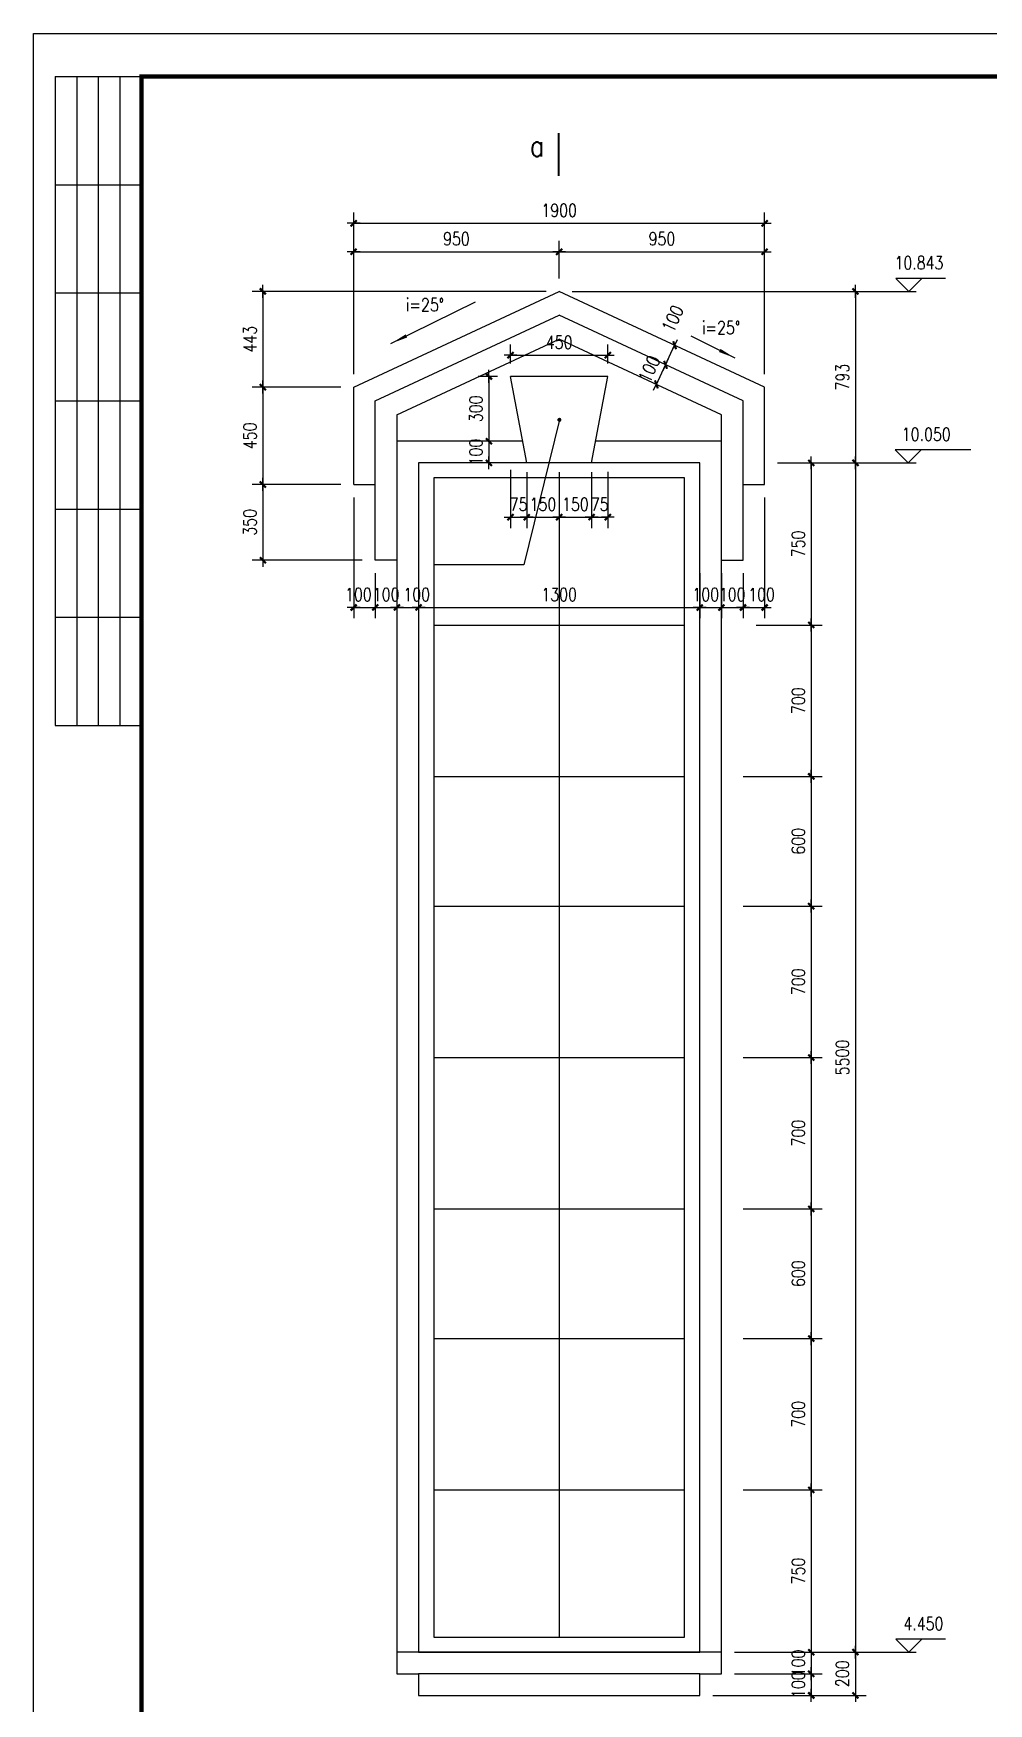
# Model space of a CAD drawing. Extents: x 12400 to 217743, y 90685 to 209848.
# Drawn here: x 98207 to 102623, y 183797 to 191521 of the extents above; entities that cross this region are included whole.
import ezdxf
from ezdxf.enums import TextEntityAlignment as Align

# ---------------------------------------------------------------- set-up
doc = ezdxf.new("R2010")
doc.units = 0
doc.header["$LTSCALE"] = 200
doc.layers.get('0').update_dxf_attribs({"linetype": 'CONTINUOUS'})
doc.layers.get('DEFPOINTS').update_dxf_attribs({"linetype": 'CONTINUOUS'})
for name, color, linetype in [('LM', 143, 'CONTINUOUS'), ('LM-2', 5, 'CONTINUOUS'), ('LM-8', 8, 'CONTINUOUS'), ('PUB_DIM', 3, 'CONTINUOUS'), ('PUB_TITLE', 143, 'CONTINUOUS'), ('TEXT', 7, 'CONTINUOUS')]:
    doc.layers.add(name, color=color, linetype=linetype)
doc.styles.add('DIM_FONT', font='SIMPLEX', dxfattribs={"width": 0.8})
doc.dimstyles.new('AXIS20', dxfattribs={"dimscale": 0.2, "dimtxt": 300, "dimasz": 1, "dimexe": 250, "dimexo": 300, "dimgap": 150, "dimtad": 1, "dimdec": 0, "dimzin": 0, "dimdsep": 46, "dimtxsty": 'DIM_FONT', "dimblk": '_DIMX', "dimblk1": '_DIMX', "dimblk2": '_DIMX', "dimcen": 2.5, "dimse1": 1, "dimse2": 1, "dimclrt": 7, "dimadec": 0, "dimazin": 0, "dimtfac": 1, "dimtdec": 0, "dimtix": 1, "dimtmove": 2, "dimatfit": 3, "dimldrblk": '_DIMX', "dimfxl": 0, "dimtolj": 1, "dimtzin": 0, "dimarcsym": 0})
doc.dimstyles.new('DIMN150', dxfattribs={"dimscale": 1.5, "dimtxt": 300, "dimasz": 1, "dimexe": 250, "dimexo": 0, "dimgap": 150, "dimtad": 1, "dimdec": 0, "dimzin": 0, "dimdsep": 46, "dimtxsty": 'DIM_FONT', "dimblk": '_DIMX', "dimblk1": '_DIMX', "dimblk2": '_DIMX', "dimsah": 1, "dimcen": 0, "dimclrt": 7, "dimadec": 0, "dimazin": 0, "dimtfac": 1, "dimtdec": 0, "dimtix": 1, "dimtmove": 2, "dimatfit": 3, "dimldrblk": '_DIMX', "dimfxl": 0, "dimtolj": 1, "dimtzin": 0, "dimarcsym": 0})
doc.dimstyles.new('DIMN20', dxfattribs={"dimscale": 0.2, "dimtxt": 300, "dimasz": 1, "dimexe": 250, "dimexo": 300, "dimgap": 150, "dimtad": 1, "dimdec": 0, "dimzin": 0, "dimdsep": 46, "dimtxsty": 'DIM_FONT', "dimblk": '_DIMX', "dimblk1": '_DIMX', "dimblk2": '_DIMX', "dimcen": 2.5, "dimclrt": 7, "dimadec": 0, "dimazin": 0, "dimtfac": 1, "dimtdec": 0, "dimtix": 1, "dimtmove": 2, "dimatfit": 3, "dimldrblk": '_DIMX', "dimfxl": 0, "dimtolj": 1, "dimtzin": 0, "dimarcsym": 0})

# ---------------------------------------------------------------- blocks, each defined once
blk = doc.blocks.new('_DIMX')
blk.add_line((-150, 0), (150, 0))
at = {"const_width": 50}
blk.add_lwpolyline([(-70, -70), (70, 70)], dxfattribs=at)
blk = doc.blocks.new('*D2087')
at = {"layer": 'DEFPOINTS', "color": 0}
for p in [(100637.9, 190328), (101587.9, 189535), (102007.7, 189535)]:
    blk.add_point(p, dxfattribs=at)
at = {"layer": 'PUB_DIM', "color": 0, "lineweight": -2}
for p, q in [((100697.9, 190328), (102057.7, 190328)), ((102007.7, 190327.8), (102007.7, 189535.2)), ((101647.9, 189535), (102057.7, 189535))]:
    blk.add_line(p, q, dxfattribs=at)
at = {"layer": 'PUB_DIM', "color": 0, "lineweight": -2, "xscale": 0.2, "yscale": 0.2, "zscale": 0.2}
for p, rotation in [((102007.7, 190328), 90), ((102007.7, 189535), 270)]:
    blk.add_blockref('_DIMX', p, dxfattribs=dict(at, rotation=rotation))
at = {"layer": 'PUB_DIM', "color": 7, "insert": (101947.7, 189931.5), "char_height": 60, "attachment_point": 5, "rotation": 90, "style": 'DIM_FONT'}
blk.add_mtext('\\A1;793', dxfattribs=at)
blk = doc.blocks.new('*D2088')
at = {"layer": 'DEFPOINTS', "color": 0}
for p in [(101647.9, 189535), (101387.9, 184035), (102007.7, 184035)]:
    blk.add_point(p, dxfattribs=at)
at = {"layer": 'PUB_DIM', "color": 0, "lineweight": -2}
for p, q in [((101707.9, 189535), (102057.7, 189535)), ((102007.7, 189534.8), (102007.7, 184035.2)), ((101447.9, 184035), (102057.7, 184035))]:
    blk.add_line(p, q, dxfattribs=at)
at = {"layer": 'PUB_DIM', "color": 0, "lineweight": -2, "xscale": 0.2, "yscale": 0.2, "zscale": 0.2}
for p, rotation in [((102007.7, 189535), 90), ((102007.7, 184035), 270)]:
    blk.add_blockref('_DIMX', p, dxfattribs=dict(at, rotation=rotation))
at = {"layer": 'PUB_DIM', "color": 7, "insert": (101947.7, 186785), "char_height": 60, "attachment_point": 5, "rotation": 90, "style": 'DIM_FONT'}
blk.add_mtext('\\A1;5500', dxfattribs=at)
blk = doc.blocks.new('*D2089')
at = {"layer": 'DEFPOINTS', "color": 0}
for p in [(101387.9, 184035), (101387.9, 183935), (101803.3, 183935)]:
    blk.add_point(p, dxfattribs=at)
at = {"layer": 'PUB_DIM', "color": 0, "lineweight": -2}
for p, q in [((101447.9, 184035), (101853.3, 184035)), ((101803.3, 184035.2), (101803.3, 184035.4)), ((101803.3, 184035), (101803.3, 183935)), ((101447.9, 183935), (101853.3, 183935)), ((101803.3, 183934.8), (101803.3, 183934.6))]:
    blk.add_line(p, q, dxfattribs=at)
at = {"layer": 'PUB_DIM', "color": 0, "lineweight": -2, "xscale": 0.2, "yscale": 0.2, "zscale": 0.2}
for p, rotation in [((101803.3, 184035), 270), ((101803.3, 183935), 90)]:
    blk.add_blockref('_DIMX', p, dxfattribs=dict(at, rotation=rotation))
at = {"layer": 'PUB_DIM', "color": 7, "insert": (101743.3, 183985), "char_height": 60, "attachment_point": 5, "rotation": 90, "style": 'DIM_FONT'}
blk.add_mtext('\\A1;100', dxfattribs=at)
blk = doc.blocks.new('*D2090')
at = {"layer": 'DEFPOINTS', "color": 0}
for p in [(101387.9, 183935), (101287.9, 183835), (101803.3, 183835)]:
    blk.add_point(p, dxfattribs=at)
at = {"layer": 'PUB_DIM', "color": 0, "lineweight": -2}
for p, q in [((101447.9, 183935), (101853.3, 183935)), ((101803.3, 183935.2), (101803.3, 183935.4)), ((101803.3, 183935), (101803.3, 183835)), ((101347.9, 183835), (101853.3, 183835)), ((101803.3, 183834.8), (101803.3, 183834.6))]:
    blk.add_line(p, q, dxfattribs=at)
at = {"layer": 'PUB_DIM', "color": 0, "lineweight": -2, "xscale": 0.2, "yscale": 0.2, "zscale": 0.2}
for p, rotation in [((101803.3, 183935), 270), ((101803.3, 183835), 90)]:
    blk.add_blockref('_DIMX', p, dxfattribs=dict(at, rotation=rotation))
at = {"layer": 'PUB_DIM', "color": 7, "insert": (101743.3, 183885), "char_height": 60, "attachment_point": 5, "rotation": 90, "style": 'DIM_FONT'}
blk.add_mtext('\\A1;100', dxfattribs=at)
blk = doc.blocks.new('*D2091')
at = {"layer": 'DEFPOINTS', "color": 0}
for p in [(99687.9, 189435), (99787.9, 189084.7), (99787.9, 188866)]:
    blk.add_point(p, dxfattribs=at)
at = {"layer": 'PUB_DIM', "color": 0, "lineweight": -2}
for p, q in [((99687.9, 189375), (99687.9, 188816)), ((99787.9, 189024.7), (99787.9, 188816)), ((99688.1, 188866), (99787.7, 188866))]:
    blk.add_line(p, q, dxfattribs=at)
at = {"layer": 'PUB_DIM', "color": 0, "lineweight": -2, "xscale": 0.2, "yscale": 0.2, "zscale": 0.2, "rotation": 180}
blk.add_blockref('_DIMX', (99687.9, 188866), dxfattribs=at)
at = {"layer": 'PUB_DIM', "color": 0, "lineweight": -2, "xscale": 0.2, "yscale": 0.2, "zscale": 0.2}
blk.add_blockref('_DIMX', (99787.9, 188866), dxfattribs=at)
at = {"layer": 'PUB_DIM', "color": 7, "insert": (99709.6, 188926), "char_height": 60, "attachment_point": 5, "style": 'DIM_FONT'}
blk.add_mtext('\\A1;100', dxfattribs=at)
blk = doc.blocks.new('*D2092')
at = {"layer": 'DEFPOINTS', "color": 0}
for p in [(99787.9, 189084.7), (99887.9, 189084.7), (99887.9, 188866)]:
    blk.add_point(p, dxfattribs=at)
at = {"layer": 'PUB_DIM', "color": 0, "lineweight": -2}
for p, q in [((99787.9, 189024.7), (99787.9, 188816)), ((99887.9, 189024.7), (99887.9, 188816)), ((99787.7, 188866), (99787.5, 188866)), ((99787.9, 188866), (99887.9, 188866)), ((99888.1, 188866), (99888.3, 188866))]:
    blk.add_line(p, q, dxfattribs=at)
at = {"layer": 'PUB_DIM', "color": 0, "lineweight": -2, "xscale": 0.2, "yscale": 0.2, "zscale": 0.2}
blk.add_blockref('_DIMX', (99787.9, 188866), dxfattribs=at)
at = {"layer": 'PUB_DIM', "color": 0, "lineweight": -2, "xscale": 0.2, "yscale": 0.2, "zscale": 0.2, "rotation": 180}
blk.add_blockref('_DIMX', (99887.9, 188866), dxfattribs=at)
at = {"layer": 'PUB_DIM', "color": 7, "insert": (99837.9, 188926), "char_height": 60, "attachment_point": 5, "style": 'DIM_FONT'}
blk.add_mtext('\\A1;100', dxfattribs=at)
blk = doc.blocks.new('*D2093')
at = {"layer": 'DEFPOINTS', "color": 0}
for p in [(99887.9, 189084.7), (99987.9, 189084.7), (99987.9, 188866)]:
    blk.add_point(p, dxfattribs=at)
at = {"layer": 'PUB_DIM', "color": 0, "lineweight": -2}
for p, q in [((99887.9, 189024.7), (99887.9, 188816)), ((99987.9, 189024.7), (99987.9, 188816)), ((99888.1, 188866), (99987.7, 188866))]:
    blk.add_line(p, q, dxfattribs=at)
at = {"layer": 'PUB_DIM', "color": 0, "lineweight": -2, "xscale": 0.2, "yscale": 0.2, "zscale": 0.2, "rotation": 180}
blk.add_blockref('_DIMX', (99887.9, 188866), dxfattribs=at)
at = {"layer": 'PUB_DIM', "color": 0, "lineweight": -2, "xscale": 0.2, "yscale": 0.2, "zscale": 0.2}
blk.add_blockref('_DIMX', (99987.9, 188866), dxfattribs=at)
at = {"layer": 'PUB_DIM', "color": 7, "insert": (99979.3, 188926), "char_height": 60, "attachment_point": 5, "style": 'DIM_FONT'}
blk.add_mtext('\\A1;100', dxfattribs=at)
blk = doc.blocks.new('*D2094')
at = {"layer": 'DEFPOINTS', "color": 0}
for p in [(99987.9, 189084.7), (101287.9, 189084.7), (101287.9, 188866)]:
    blk.add_point(p, dxfattribs=at)
at = {"layer": 'PUB_DIM', "color": 0, "lineweight": -2}
for p, q in [((99987.9, 189024.7), (99987.9, 188816)), ((101287.9, 189024.7), (101287.9, 188816)), ((99988.1, 188866), (101287.7, 188866))]:
    blk.add_line(p, q, dxfattribs=at)
at = {"layer": 'PUB_DIM', "color": 0, "lineweight": -2, "xscale": 0.2, "yscale": 0.2, "zscale": 0.2, "rotation": 180}
blk.add_blockref('_DIMX', (99987.9, 188866), dxfattribs=at)
at = {"layer": 'PUB_DIM', "color": 0, "lineweight": -2, "xscale": 0.2, "yscale": 0.2, "zscale": 0.2}
blk.add_blockref('_DIMX', (101287.9, 188866), dxfattribs=at)
at = {"layer": 'PUB_DIM', "color": 7, "insert": (100637.9, 188926), "char_height": 60, "attachment_point": 5, "style": 'DIM_FONT'}
blk.add_mtext('\\A1;1300', dxfattribs=at)
blk = doc.blocks.new('*D2095')
at = {"layer": 'DEFPOINTS', "color": 0}
for p in [(101287.9, 189084.7), (101387.9, 189084.7), (101387.9, 188866)]:
    blk.add_point(p, dxfattribs=at)
at = {"layer": 'PUB_DIM', "color": 0, "lineweight": -2}
for p, q in [((101287.9, 189024.7), (101287.9, 188816)), ((101387.9, 189024.7), (101387.9, 188816)), ((101288.1, 188866), (101387.7, 188866))]:
    blk.add_line(p, q, dxfattribs=at)
at = {"layer": 'PUB_DIM', "color": 0, "lineweight": -2, "xscale": 0.2, "yscale": 0.2, "zscale": 0.2, "rotation": 180}
blk.add_blockref('_DIMX', (101287.9, 188866), dxfattribs=at)
at = {"layer": 'PUB_DIM', "color": 0, "lineweight": -2, "xscale": 0.2, "yscale": 0.2, "zscale": 0.2}
blk.add_blockref('_DIMX', (101387.9, 188866), dxfattribs=at)
at = {"layer": 'PUB_DIM', "color": 7, "insert": (101315.7, 188926), "char_height": 60, "attachment_point": 5, "style": 'DIM_FONT'}
blk.add_mtext('\\A1;100', dxfattribs=at)
blk = doc.blocks.new('*D2096')
at = {"layer": 'DEFPOINTS', "color": 0}
for p in [(101387.9, 189084.7), (101487.9, 189084.7), (101487.9, 188866)]:
    blk.add_point(p, dxfattribs=at)
at = {"layer": 'PUB_DIM', "color": 0, "lineweight": -2}
for p, q in [((101387.9, 189024.7), (101387.9, 188816)), ((101487.9, 189024.7), (101487.9, 188816)), ((101387.7, 188866), (101387.5, 188866)), ((101387.9, 188866), (101487.9, 188866)), ((101488.1, 188866), (101488.3, 188866))]:
    blk.add_line(p, q, dxfattribs=at)
at = {"layer": 'PUB_DIM', "color": 0, "lineweight": -2, "xscale": 0.2, "yscale": 0.2, "zscale": 0.2}
blk.add_blockref('_DIMX', (101387.9, 188866), dxfattribs=at)
at = {"layer": 'PUB_DIM', "color": 0, "lineweight": -2, "xscale": 0.2, "yscale": 0.2, "zscale": 0.2, "rotation": 180}
blk.add_blockref('_DIMX', (101487.9, 188866), dxfattribs=at)
at = {"layer": 'PUB_DIM', "color": 7, "insert": (101437.9, 188926), "char_height": 60, "attachment_point": 5, "style": 'DIM_FONT'}
blk.add_mtext('\\A1;100', dxfattribs=at)
blk = doc.blocks.new('*D2097')
at = {"layer": 'DEFPOINTS', "color": 0}
for p in [(101587.9, 189435), (101487.9, 189084.7), (101587.9, 188866)]:
    blk.add_point(p, dxfattribs=at)
at = {"layer": 'PUB_DIM', "color": 0, "lineweight": -2}
for p, q in [((101587.9, 189375), (101587.9, 188816)), ((101487.9, 189024.7), (101487.9, 188816)), ((101488.1, 188866), (101587.7, 188866))]:
    blk.add_line(p, q, dxfattribs=at)
at = {"layer": 'PUB_DIM', "color": 0, "lineweight": -2, "xscale": 0.2, "yscale": 0.2, "zscale": 0.2, "rotation": 180}
blk.add_blockref('_DIMX', (101487.9, 188866), dxfattribs=at)
at = {"layer": 'PUB_DIM', "color": 0, "lineweight": -2, "xscale": 0.2, "yscale": 0.2, "zscale": 0.2}
blk.add_blockref('_DIMX', (101587.9, 188866), dxfattribs=at)
at = {"layer": 'PUB_DIM', "color": 7, "insert": (101573.5, 188926), "char_height": 60, "attachment_point": 5, "style": 'DIM_FONT'}
blk.add_mtext('\\A1;100', dxfattribs=at)
blk = doc.blocks.new('_ARROW')
blk.add_solid([(0, 0), (-1, 0.1), (-1, -0.1)])
blk = doc.blocks.new('*D2098')
at = {"layer": 'DEFPOINTS', "color": 0}
for p in [(100637.9, 190511), (100637.9, 190328), (99687.9, 189885)]:
    blk.add_point(p, dxfattribs=at)
at = {"layer": 'PUB_DIM', "color": 0, "lineweight": -2}
for p, q in [((99687.9, 189945), (99687.9, 190561)), ((100637.9, 190388), (100637.9, 190561)), ((99688.1, 190511), (100637.7, 190511))]:
    blk.add_line(p, q, dxfattribs=at)
at = {"layer": 'PUB_DIM', "color": 0, "lineweight": -2, "xscale": 0.2, "yscale": 0.2, "zscale": 0.2, "rotation": 180}
blk.add_blockref('_DIMX', (99687.9, 190511), dxfattribs=at)
at = {"layer": 'PUB_DIM', "color": 0, "lineweight": -2, "xscale": 0.2, "yscale": 0.2, "zscale": 0.2}
blk.add_blockref('_DIMX', (100637.9, 190511), dxfattribs=at)
at = {"layer": 'PUB_DIM', "color": 7, "insert": (100162.9, 190571), "char_height": 60, "attachment_point": 5, "style": 'DIM_FONT'}
blk.add_mtext('\\A1;950', dxfattribs=at)
blk = doc.blocks.new('*D2099')
at = {"layer": 'DEFPOINTS', "color": 0}
for p in [(101587.9, 190511), (100637.9, 190328), (101587.9, 189885)]:
    blk.add_point(p, dxfattribs=at)
at = {"layer": 'PUB_DIM', "color": 0, "lineweight": -2}
for p, q in [((100637.9, 190388), (100637.9, 190561)), ((101587.9, 189945), (101587.9, 190561)), ((100638.1, 190511), (101587.7, 190511))]:
    blk.add_line(p, q, dxfattribs=at)
at = {"layer": 'PUB_DIM', "color": 0, "lineweight": -2, "xscale": 0.2, "yscale": 0.2, "zscale": 0.2, "rotation": 180}
blk.add_blockref('_DIMX', (100637.9, 190511), dxfattribs=at)
at = {"layer": 'PUB_DIM', "color": 0, "lineweight": -2, "xscale": 0.2, "yscale": 0.2, "zscale": 0.2}
blk.add_blockref('_DIMX', (101587.9, 190511), dxfattribs=at)
at = {"layer": 'PUB_DIM', "color": 7, "insert": (101112.9, 190571), "char_height": 60, "attachment_point": 5, "style": 'DIM_FONT'}
blk.add_mtext('\\A1;950', dxfattribs=at)
blk = doc.blocks.new('*D2100')
at = {"layer": 'DEFPOINTS', "color": 0}
for p in [(101587.9, 190642.6), (99687.9, 189945), (101587.9, 189945)]:
    blk.add_point(p, dxfattribs=at)
at = {"layer": 'PUB_DIM', "color": 0, "lineweight": -2}
for p, q in [((99687.9, 190005), (99687.9, 190692.6)), ((99688.1, 190642.6), (101587.7, 190642.6)), ((101587.9, 190005), (101587.9, 190692.6))]:
    blk.add_line(p, q, dxfattribs=at)
at = {"layer": 'PUB_DIM', "color": 0, "lineweight": -2, "xscale": 0.2, "yscale": 0.2, "zscale": 0.2, "rotation": 180}
blk.add_blockref('_DIMX', (99687.9, 190642.6), dxfattribs=at)
at = {"layer": 'PUB_DIM', "color": 0, "lineweight": -2, "xscale": 0.2, "yscale": 0.2, "zscale": 0.2}
blk.add_blockref('_DIMX', (101587.9, 190642.6), dxfattribs=at)
at = {"layer": 'PUB_DIM', "color": 7, "insert": (100637.9, 190702.6), "char_height": 60, "attachment_point": 5, "style": 'DIM_FONT'}
blk.add_mtext('\\A1;1900', dxfattribs=at)
blk = doc.blocks.new('*D2101')
at = {"layer": 'DEFPOINTS', "color": 0}
for p in [(100223.4, 190410.9), (100181.1, 190320.3), (101129.7, 189988.3)]:
    blk.add_point(p, dxfattribs=at)
at = {"layer": 'PUB_DIM', "color": 0, "lineweight": -2}
for p, q in [((101087.4, 189897.7), (101129.7, 189988.3)), ((101129.7, 189988.5), (101129.8, 189988.7)), ((101087.3, 189897.5), (101087.2, 189897.3))]:
    blk.add_line(p, q, dxfattribs=at)
at = {"layer": 'PUB_DIM', "color": 0, "lineweight": -2, "xscale": 0.2, "yscale": 0.2, "zscale": 0.2}
for p, rotation in [((101129.7, 189988.3), 245.000000000028), ((101087.4, 189897.7), 65.00000000002798)]:
    blk.add_blockref('_DIMX', p, dxfattribs=dict(at, rotation=rotation))
at = {"layer": 'PUB_DIM', "color": 7, "insert": (101054.2, 189968.4), "char_height": 60, "attachment_point": 5, "rotation": 65, "style": 'DIM_FONT'}
blk.add_mtext('\\A1;100', dxfattribs=at)
blk = doc.blocks.new('*D2102')
at = {"layer": 'DEFPOINTS', "color": 0}
for p in [(100265.6, 190501.6), (100223.4, 190410.9), (101171.9, 190078.9)]:
    blk.add_point(p, dxfattribs=at)
at = {"layer": 'PUB_DIM', "color": 0, "lineweight": -2}
blk.add_line((101129.7, 189988.5), (101171.8, 190078.8), dxfattribs=at)
at = {"layer": 'PUB_DIM', "color": 0, "lineweight": -2, "xscale": 0.2, "yscale": 0.2, "zscale": 0.2}
for p, rotation in [((101171.9, 190078.9), 64.9999999999837), ((101129.7, 189988.3), 244.9999999999837)]:
    blk.add_blockref('_DIMX', p, dxfattribs=dict(at, rotation=rotation))
at = {"layer": 'PUB_DIM', "color": 7, "insert": (101163, 190201.8), "char_height": 60, "attachment_point": 5, "rotation": 65, "style": 'DIM_FONT'}
blk.add_mtext('\\A1;100', dxfattribs=at)
blk = doc.blocks.new('*D2103')
at = {"layer": 'DEFPOINTS', "color": 0}
for p in [(100412.9, 189934.7), (100313.1, 189635), (100412.9, 189635)]:
    blk.add_point(p, dxfattribs=at)
at = {"layer": 'PUB_DIM', "color": 0, "lineweight": -2}
for p, q in [((100352.9, 189934.7), (100263.1, 189934.7)), ((100313.1, 189934.5), (100313.1, 189635.2)), ((100352.9, 189635), (100263.1, 189635))]:
    blk.add_line(p, q, dxfattribs=at)
at = {"layer": 'PUB_DIM', "color": 0, "lineweight": -2, "xscale": 0.2, "yscale": 0.2, "zscale": 0.2}
for p, rotation in [((100313.1, 189934.7), 90), ((100313.1, 189635), 270)]:
    blk.add_blockref('_DIMX', p, dxfattribs=dict(at, rotation=rotation))
at = {"layer": 'PUB_DIM', "color": 7, "insert": (100253.1, 189784.8), "char_height": 60, "attachment_point": 5, "rotation": 90, "style": 'DIM_FONT'}
blk.add_mtext('\\A1;300', dxfattribs=at)
blk = doc.blocks.new('*D2104')
at = {"layer": 'DEFPOINTS', "color": 0}
for p in [(100412.9, 189635), (100313.1, 189535), (100487.9, 189535)]:
    blk.add_point(p, dxfattribs=at)
at = {"layer": 'PUB_DIM', "color": 0, "lineweight": -2}
for p, q in [((100352.9, 189635), (100263.1, 189635)), ((100313.1, 189635.2), (100313.1, 189635.4)), ((100313.1, 189635), (100313.1, 189535)), ((100427.9, 189535), (100263.1, 189535)), ((100313.1, 189534.8), (100313.1, 189534.6))]:
    blk.add_line(p, q, dxfattribs=at)
at = {"layer": 'PUB_DIM', "color": 0, "lineweight": -2, "xscale": 0.2, "yscale": 0.2, "zscale": 0.2}
for p, rotation in [((100313.1, 189635), 270), ((100313.1, 189535), 90)]:
    blk.add_blockref('_DIMX', p, dxfattribs=dict(at, rotation=rotation))
at = {"layer": 'PUB_DIM', "color": 7, "insert": (100253.1, 189585), "char_height": 60, "attachment_point": 5, "rotation": 90, "style": 'DIM_FONT'}
blk.add_mtext('\\A1;100', dxfattribs=at)
blk = doc.blocks.new('*D2105')
at = {"layer": 'DEFPOINTS', "color": 0}
for p in [(100862.9, 190032.7), (100412.9, 189934.7), (100862.9, 189934.7)]:
    blk.add_point(p, dxfattribs=at)
at = {"layer": 'PUB_DIM', "color": 0, "lineweight": -2}
for p, q in [((100412.9, 189994.7), (100412.9, 190082.7)), ((100862.9, 189994.7), (100862.9, 190082.7)), ((100413.1, 190032.7), (100862.7, 190032.7))]:
    blk.add_line(p, q, dxfattribs=at)
at = {"layer": 'PUB_DIM', "color": 0, "lineweight": -2, "xscale": 0.2, "yscale": 0.2, "zscale": 0.2, "rotation": 180}
blk.add_blockref('_DIMX', (100412.9, 190032.7), dxfattribs=at)
at = {"layer": 'PUB_DIM', "color": 0, "lineweight": -2, "xscale": 0.2, "yscale": 0.2, "zscale": 0.2}
blk.add_blockref('_DIMX', (100862.9, 190032.7), dxfattribs=at)
at = {"layer": 'PUB_DIM', "color": 7, "insert": (100637.9, 190092.7), "char_height": 60, "attachment_point": 5, "style": 'DIM_FONT'}
blk.add_mtext('\\A1;450', dxfattribs=at)
blk = doc.blocks.new('*D2106')
at = {"layer": 'DEFPOINTS', "color": 0}
for p in [(100412.9, 189502.5), (100487.9, 189492), (100487.9, 189283.6)]:
    blk.add_point(p, dxfattribs=at)
at = {"layer": 'PUB_DIM', "color": 0, "lineweight": -2}
for p, q in [((100412.9, 189502.5), (100412.9, 189233.6)), ((100487.9, 189492), (100487.9, 189233.6)), ((100412.7, 189283.6), (100412.5, 189283.6)), ((100412.9, 189283.6), (100487.9, 189283.6)), ((100488.1, 189283.6), (100488.3, 189283.6))]:
    blk.add_line(p, q, dxfattribs=at)
at = {"layer": 'PUB_DIM', "color": 0, "lineweight": -2, "xscale": 0.2, "yscale": 0.2, "zscale": 0.2}
blk.add_blockref('_DIMX', (100412.9, 189283.6), dxfattribs=at)
at = {"layer": 'PUB_DIM', "color": 0, "lineweight": -2, "xscale": 0.2, "yscale": 0.2, "zscale": 0.2, "rotation": 180}
blk.add_blockref('_DIMX', (100487.9, 189283.6), dxfattribs=at)
at = {"layer": 'PUB_DIM', "color": 7, "insert": (100450.4, 189343.6), "char_height": 60, "attachment_point": 5, "style": 'DIM_FONT'}
blk.add_mtext('\\A1;75', dxfattribs=at)
blk = doc.blocks.new('*D2107')
at = {"layer": 'DEFPOINTS', "color": 0}
for p in [(100487.9, 189492), (100637.9, 189492), (100637.9, 189283.6)]:
    blk.add_point(p, dxfattribs=at)
at = {"layer": 'PUB_DIM', "color": 0, "lineweight": -2}
for p, q in [((100487.9, 189492), (100487.9, 189233.6)), ((100637.9, 189492), (100637.9, 189233.6)), ((100487.7, 189283.6), (100487.5, 189283.6)), ((100487.9, 189283.6), (100637.9, 189283.6)), ((100638.1, 189283.6), (100638.3, 189283.6))]:
    blk.add_line(p, q, dxfattribs=at)
at = {"layer": 'PUB_DIM', "color": 0, "lineweight": -2, "xscale": 0.2, "yscale": 0.2, "zscale": 0.2}
blk.add_blockref('_DIMX', (100487.9, 189283.6), dxfattribs=at)
at = {"layer": 'PUB_DIM', "color": 0, "lineweight": -2, "xscale": 0.2, "yscale": 0.2, "zscale": 0.2, "rotation": 180}
blk.add_blockref('_DIMX', (100637.9, 189283.6), dxfattribs=at)
at = {"layer": 'PUB_DIM', "color": 7, "insert": (100562.9, 189343.6), "char_height": 60, "attachment_point": 5, "style": 'DIM_FONT'}
blk.add_mtext('\\A1;150', dxfattribs=at)
blk = doc.blocks.new('*D2108')
at = {"layer": 'DEFPOINTS', "color": 0}
for p in [(100637.9, 189492), (100787.9, 189492), (100787.9, 189283.6)]:
    blk.add_point(p, dxfattribs=at)
at = {"layer": 'PUB_DIM', "color": 0, "lineweight": -2}
for p, q in [((100637.9, 189492), (100637.9, 189233.6)), ((100787.9, 189492), (100787.9, 189233.6)), ((100637.7, 189283.6), (100637.5, 189283.6)), ((100637.9, 189283.6), (100787.9, 189283.6)), ((100788.1, 189283.6), (100788.3, 189283.6))]:
    blk.add_line(p, q, dxfattribs=at)
at = {"layer": 'PUB_DIM', "color": 0, "lineweight": -2, "xscale": 0.2, "yscale": 0.2, "zscale": 0.2}
blk.add_blockref('_DIMX', (100637.9, 189283.6), dxfattribs=at)
at = {"layer": 'PUB_DIM', "color": 0, "lineweight": -2, "xscale": 0.2, "yscale": 0.2, "zscale": 0.2, "rotation": 180}
blk.add_blockref('_DIMX', (100787.9, 189283.6), dxfattribs=at)
at = {"layer": 'PUB_DIM', "color": 7, "insert": (100712.9, 189343.6), "char_height": 60, "attachment_point": 5, "style": 'DIM_FONT'}
blk.add_mtext('\\A1;150', dxfattribs=at)
blk = doc.blocks.new('*D2109')
at = {"layer": 'DEFPOINTS', "color": 0}
for p in [(100787.9, 189492), (100862.9, 189493.4), (100862.9, 189283.6)]:
    blk.add_point(p, dxfattribs=at)
at = {"layer": 'PUB_DIM', "color": 0, "lineweight": -2}
for p, q in [((100787.9, 189492), (100787.9, 189233.6)), ((100862.9, 189493.4), (100862.9, 189233.6)), ((100787.7, 189283.6), (100787.5, 189283.6)), ((100787.9, 189283.6), (100862.9, 189283.6)), ((100863.1, 189283.6), (100863.3, 189283.6))]:
    blk.add_line(p, q, dxfattribs=at)
at = {"layer": 'PUB_DIM', "color": 0, "lineweight": -2, "xscale": 0.2, "yscale": 0.2, "zscale": 0.2}
blk.add_blockref('_DIMX', (100787.9, 189283.6), dxfattribs=at)
at = {"layer": 'PUB_DIM', "color": 0, "lineweight": -2, "xscale": 0.2, "yscale": 0.2, "zscale": 0.2, "rotation": 180}
blk.add_blockref('_DIMX', (100862.9, 189283.6), dxfattribs=at)
at = {"layer": 'PUB_DIM', "color": 7, "insert": (100825.4, 189343.6), "char_height": 60, "attachment_point": 5, "style": 'DIM_FONT'}
blk.add_mtext('\\A1;75', dxfattribs=at)
blk = doc.blocks.new('*D2110')
at = {"layer": 'DEFPOINTS', "color": 0}
for p in [(100637.9, 190328), (99268.1, 189885), (99687.9, 189885)]:
    blk.add_point(p, dxfattribs=at)
at = {"layer": 'PUB_DIM', "color": 0, "lineweight": -2}
for p, q in [((100577.9, 190328), (99218.1, 190328)), ((99268.1, 190327.8), (99268.1, 189885.2)), ((99627.9, 189885), (99218.1, 189885))]:
    blk.add_line(p, q, dxfattribs=at)
at = {"layer": 'PUB_DIM', "color": 0, "lineweight": -2, "xscale": 0.2, "yscale": 0.2, "zscale": 0.2}
for p, rotation in [((99268.1, 190328), 90), ((99268.1, 189885), 270)]:
    blk.add_blockref('_DIMX', p, dxfattribs=dict(at, rotation=rotation))
at = {"layer": 'PUB_DIM', "color": 7, "insert": (99208.1, 190106.5), "char_height": 60, "attachment_point": 5, "rotation": 90, "style": 'DIM_FONT'}
blk.add_mtext('\\A1;443', dxfattribs=at)
blk = doc.blocks.new('*D2111')
at = {"layer": 'DEFPOINTS', "color": 0}
for p in [(99687.9, 189885), (99268.1, 189435), (99687.9, 189435)]:
    blk.add_point(p, dxfattribs=at)
at = {"layer": 'PUB_DIM', "color": 0, "lineweight": -2}
for p, q in [((99627.9, 189885), (99218.1, 189885)), ((99268.1, 189884.8), (99268.1, 189435.2)), ((99627.9, 189435), (99218.1, 189435))]:
    blk.add_line(p, q, dxfattribs=at)
at = {"layer": 'PUB_DIM', "color": 0, "lineweight": -2, "xscale": 0.2, "yscale": 0.2, "zscale": 0.2}
for p, rotation in [((99268.1, 189885), 90), ((99268.1, 189435), 270)]:
    blk.add_blockref('_DIMX', p, dxfattribs=dict(at, rotation=rotation))
at = {"layer": 'PUB_DIM', "color": 7, "insert": (99208.1, 189660), "char_height": 60, "attachment_point": 5, "rotation": 90, "style": 'DIM_FONT'}
blk.add_mtext('\\A1;450', dxfattribs=at)
blk = doc.blocks.new('*D2112')
at = {"layer": 'DEFPOINTS', "color": 0}
for p in [(99687.9, 189435), (99268.1, 189084.7), (99787.9, 189084.7)]:
    blk.add_point(p, dxfattribs=at)
at = {"layer": 'PUB_DIM', "color": 0, "lineweight": -2}
for p, q in [((99627.9, 189435), (99218.1, 189435)), ((99268.1, 189434.8), (99268.1, 189084.9)), ((99727.9, 189084.7), (99218.1, 189084.7))]:
    blk.add_line(p, q, dxfattribs=at)
at = {"layer": 'PUB_DIM', "color": 0, "lineweight": -2, "xscale": 0.2, "yscale": 0.2, "zscale": 0.2}
for p, rotation in [((99268.1, 189435), 90), ((99268.1, 189084.7), 270)]:
    blk.add_blockref('_DIMX', p, dxfattribs=dict(at, rotation=rotation))
at = {"layer": 'PUB_DIM', "color": 7, "insert": (99208.1, 189259.8), "char_height": 60, "attachment_point": 5, "rotation": 90, "style": 'DIM_FONT'}
blk.add_mtext('\\A1;350', dxfattribs=at)
blk = doc.blocks.new('*D2113')
at = {"layer": 'DEFPOINTS', "color": 0}
for p in [(101707.9, 189535), (101488.4, 188785), (101803.3, 188785)]:
    blk.add_point(p, dxfattribs=at)
at = {"layer": 'PUB_DIM', "color": 0, "lineweight": -2}
for p, q in [((101767.9, 189535), (101853.3, 189535)), ((101803.3, 189534.8), (101803.3, 188785.2)), ((101548.4, 188785), (101853.3, 188785))]:
    blk.add_line(p, q, dxfattribs=at)
at = {"layer": 'PUB_DIM', "color": 0, "lineweight": -2, "xscale": 0.2, "yscale": 0.2, "zscale": 0.2}
for p, rotation in [((101803.3, 189535), 90), ((101803.3, 188785), 270)]:
    blk.add_blockref('_DIMX', p, dxfattribs=dict(at, rotation=rotation))
at = {"layer": 'PUB_DIM', "color": 7, "insert": (101743.3, 189160), "char_height": 60, "attachment_point": 5, "rotation": 90, "style": 'DIM_FONT'}
blk.add_mtext('\\A1;750', dxfattribs=at)
blk = doc.blocks.new('*D2114')
at = {"layer": 'DEFPOINTS', "color": 0}
for p in [(101707.9, 186785), (101488.4, 186085), (101803.3, 186085)]:
    blk.add_point(p, dxfattribs=at)
at = {"layer": 'PUB_DIM', "color": 0, "lineweight": -2}
for p, q in [((101707.9, 186785), (101853.3, 186785)), ((101803.3, 186784.8), (101803.3, 186085.2)), ((101488.4, 186085), (101853.3, 186085))]:
    blk.add_line(p, q, dxfattribs=at)
at = {"layer": 'PUB_DIM', "color": 0, "lineweight": -2, "xscale": 0.2, "yscale": 0.2, "zscale": 0.2}
for p, rotation in [((101803.3, 186785), 90), ((101803.3, 186085), 270)]:
    blk.add_blockref('_DIMX', p, dxfattribs=dict(at, rotation=rotation))
at = {"layer": 'PUB_DIM', "color": 7, "insert": (101743.3, 186435), "char_height": 60, "attachment_point": 5, "rotation": 90, "style": 'DIM_FONT'}
blk.add_mtext('\\A1;700', dxfattribs=at)
blk = doc.blocks.new('*D2115')
at = {"layer": 'DEFPOINTS', "color": 0}
for p in [(101707.9, 187485), (101488.4, 186785), (101803.3, 186785)]:
    blk.add_point(p, dxfattribs=at)
at = {"layer": 'PUB_DIM', "color": 0, "lineweight": -2}
for p, q in [((101707.9, 187485), (101853.3, 187485)), ((101803.3, 187484.8), (101803.3, 186785.2)), ((101488.4, 186785), (101853.3, 186785))]:
    blk.add_line(p, q, dxfattribs=at)
at = {"layer": 'PUB_DIM', "color": 0, "lineweight": -2, "xscale": 0.2, "yscale": 0.2, "zscale": 0.2}
for p, rotation in [((101803.3, 187485), 90), ((101803.3, 186785), 270)]:
    blk.add_blockref('_DIMX', p, dxfattribs=dict(at, rotation=rotation))
at = {"layer": 'PUB_DIM', "color": 7, "insert": (101743.3, 187135), "char_height": 60, "attachment_point": 5, "rotation": 90, "style": 'DIM_FONT'}
blk.add_mtext('\\A1;700', dxfattribs=at)
blk = doc.blocks.new('*D2116')
at = {"layer": 'DEFPOINTS', "color": 0}
for p in [(101707.9, 188085), (101488.4, 187485), (101803.3, 187485)]:
    blk.add_point(p, dxfattribs=at)
at = {"layer": 'PUB_DIM', "color": 0, "lineweight": -2}
for p, q in [((101707.9, 188085), (101853.3, 188085)), ((101803.3, 188084.8), (101803.3, 187485.2)), ((101488.4, 187485), (101853.3, 187485))]:
    blk.add_line(p, q, dxfattribs=at)
at = {"layer": 'PUB_DIM', "color": 0, "lineweight": -2, "xscale": 0.2, "yscale": 0.2, "zscale": 0.2}
for p, rotation in [((101803.3, 188085), 90), ((101803.3, 187485), 270)]:
    blk.add_blockref('_DIMX', p, dxfattribs=dict(at, rotation=rotation))
at = {"layer": 'PUB_DIM', "color": 7, "insert": (101743.3, 187785), "char_height": 60, "attachment_point": 5, "rotation": 90, "style": 'DIM_FONT'}
blk.add_mtext('\\A1;600', dxfattribs=at)
blk = doc.blocks.new('*D2117')
at = {"layer": 'DEFPOINTS', "color": 0}
for p in [(101707.9, 188785), (101488.4, 188085), (101803.3, 188085)]:
    blk.add_point(p, dxfattribs=at)
at = {"layer": 'PUB_DIM', "color": 0, "lineweight": -2}
for p, q in [((101707.9, 188785), (101853.3, 188785)), ((101803.3, 188784.8), (101803.3, 188085.2)), ((101488.4, 188085), (101853.3, 188085))]:
    blk.add_line(p, q, dxfattribs=at)
at = {"layer": 'PUB_DIM', "color": 0, "lineweight": -2, "xscale": 0.2, "yscale": 0.2, "zscale": 0.2}
for p, rotation in [((101803.3, 188785), 90), ((101803.3, 188085), 270)]:
    blk.add_blockref('_DIMX', p, dxfattribs=dict(at, rotation=rotation))
at = {"layer": 'PUB_DIM', "color": 7, "insert": (101743.3, 188435), "char_height": 60, "attachment_point": 5, "rotation": 90, "style": 'DIM_FONT'}
blk.add_mtext('\\A1;700', dxfattribs=at)
blk = doc.blocks.new('*D2118')
at = {"layer": 'DEFPOINTS', "color": 0}
for p in [(101707.9, 186085), (101488.4, 185485), (101803.3, 185485)]:
    blk.add_point(p, dxfattribs=at)
at = {"layer": 'PUB_DIM', "color": 0, "lineweight": -2}
for p, q in [((101707.9, 186085), (101853.3, 186085)), ((101803.3, 186084.8), (101803.3, 185485.2)), ((101488.4, 185485), (101853.3, 185485))]:
    blk.add_line(p, q, dxfattribs=at)
at = {"layer": 'PUB_DIM', "color": 0, "lineweight": -2, "xscale": 0.2, "yscale": 0.2, "zscale": 0.2}
for p, rotation in [((101803.3, 186085), 90), ((101803.3, 185485), 270)]:
    blk.add_blockref('_DIMX', p, dxfattribs=dict(at, rotation=rotation))
at = {"layer": 'PUB_DIM', "color": 7, "insert": (101743.3, 185785), "char_height": 60, "attachment_point": 5, "rotation": 90, "style": 'DIM_FONT'}
blk.add_mtext('\\A1;600', dxfattribs=at)
blk = doc.blocks.new('*D2119')
at = {"layer": 'DEFPOINTS', "color": 0}
for p in [(101707.9, 185485), (101488.4, 184785), (101803.3, 184785)]:
    blk.add_point(p, dxfattribs=at)
at = {"layer": 'PUB_DIM', "color": 0, "lineweight": -2}
for p, q in [((101707.9, 185485), (101853.3, 185485)), ((101803.3, 185484.8), (101803.3, 184785.2)), ((101488.4, 184785), (101853.3, 184785))]:
    blk.add_line(p, q, dxfattribs=at)
at = {"layer": 'PUB_DIM', "color": 0, "lineweight": -2, "xscale": 0.2, "yscale": 0.2, "zscale": 0.2}
for p, rotation in [((101803.3, 185485), 90), ((101803.3, 184785), 270)]:
    blk.add_blockref('_DIMX', p, dxfattribs=dict(at, rotation=rotation))
at = {"layer": 'PUB_DIM', "color": 7, "insert": (101743.3, 185135), "char_height": 60, "attachment_point": 5, "rotation": 90, "style": 'DIM_FONT'}
blk.add_mtext('\\A1;700', dxfattribs=at)
blk = doc.blocks.new('*D2120')
at = {"layer": 'DEFPOINTS', "color": 0}
for p in [(101707.9, 184785), (101618.1, 184035), (101803.3, 184035)]:
    blk.add_point(p, dxfattribs=at)
at = {"layer": 'PUB_DIM', "color": 0, "lineweight": -2}
for p, q in [((101767.9, 184785), (101853.3, 184785)), ((101803.3, 184784.8), (101803.3, 184035.2)), ((101678.1, 184035), (101853.3, 184035))]:
    blk.add_line(p, q, dxfattribs=at)
at = {"layer": 'PUB_DIM', "color": 0, "lineweight": -2, "xscale": 0.2, "yscale": 0.2, "zscale": 0.2}
for p, rotation in [((101803.3, 184785), 90), ((101803.3, 184035), 270)]:
    blk.add_blockref('_DIMX', p, dxfattribs=dict(at, rotation=rotation))
at = {"layer": 'PUB_DIM', "color": 7, "insert": (101743.3, 184410), "char_height": 60, "attachment_point": 5, "rotation": 90, "style": 'DIM_FONT'}
blk.add_mtext('\\A1;750', dxfattribs=at)
blk = doc.blocks.new('*D2142')
at = {"layer": 'DEFPOINTS', "color": 0}
for p in [(101387.9, 184035), (101514.2, 183835), (102007.7, 183835)]:
    blk.add_point(p, dxfattribs=at)
at = {"layer": 'PUB_DIM', "color": 0, "lineweight": -2}
for p, q in [((101447.9, 184035), (102057.7, 184035)), ((102007.7, 184034.8), (102007.7, 183835.2)), ((101574.2, 183835), (102057.7, 183835))]:
    blk.add_line(p, q, dxfattribs=at)
at = {"layer": 'PUB_DIM', "color": 0, "lineweight": -2, "xscale": 0.2, "yscale": 0.2, "zscale": 0.2}
for p, rotation in [((102007.7, 184035), 90), ((102007.7, 183835), 270)]:
    blk.add_blockref('_DIMX', p, dxfattribs=dict(at, rotation=rotation))
at = {"layer": 'PUB_DIM', "color": 7, "insert": (101947.7, 183935), "char_height": 60, "attachment_point": 5, "rotation": 90, "style": 'DIM_FONT'}
blk.add_mtext('\\A1;200', dxfattribs=at)

msp = doc.modelspace()

# ---------------------------------------------------------------- linework, layer by layer
for p, q in [((100469.26, 189634.959), (99887.928, 189634.959)), ((101387.928, 189634.959), (100806.595, 189634.959))]:
    msp.add_line(p, q)
at = {"layer": 'LM'}
for p, q in [((99887.928, 189757.545), (100637.928, 190107.276)), ((101387.928, 189757.545), (100637.928, 190107.276)), ((100487.928, 189534.959), (100412.928, 189934.733)), ((100862.928, 189934.733), (100412.928, 189934.733)), ((100787.928, 189534.959), (100862.928, 189934.733)), ((99887.928, 189757.545), (99887.928, 189084.717)), ((101387.928, 189084.717), (101387.928, 189757.545)), ((100787.928, 189534.959), (100487.928, 189534.959)), ((99787.928, 189084.717), (99787.928, 189434.959)), ((101487.928, 189084.717), (101487.928, 189434.959)), ((99887.928, 189084.717), (99787.928, 189084.717)), ((101387.928, 189084.717), (101487.928, 189084.717)), ((101387.928, 184034.959), (99887.928, 184034.959)), ((101287.928, 183934.959), (99987.928, 183934.959))]:
    msp.add_line(p, q, dxfattribs=at)
msp.add_lwpolyline([(101287.928, 184034.959), (101287.928, 189534.959), (99987.928, 189534.959), (99987.928, 184034.959)], close=True, dxfattribs=at)
msp.add_lwpolyline([(99887.928, 189084.717), (99887.928, 183934.959), (99987.928, 183934.959), (99987.928, 183834.959), (101287.928, 183834.959), (101287.928, 183934.959), (101387.928, 183934.959), (101387.928, 189084.717)], dxfattribs=at)
at = {"layer": 'LM-2'}
for p, q in [((99687.928, 189884.959), (100637.928, 190327.951)), ((101587.928, 189884.959), (100637.928, 190327.951)), ((99787.928, 189821.252), (100637.928, 190217.613)), ((101487.928, 189821.252), (100637.928, 190217.613)), ((99687.928, 189434.959), (99687.928, 189884.959)), ((101587.928, 189434.959), (101587.928, 189884.959)), ((99787.928, 189434.959), (99787.928, 189821.252)), ((101487.928, 189434.959), (101487.928, 189821.252)), ((99687.928, 189434.959), (99787.928, 189434.959)), ((101487.928, 189434.959), (101587.928, 189434.959))]:
    msp.add_line(p, q, dxfattribs=at)
at = {"layer": 'LM-8'}
for p, q in [((100637.928, 189464.959), (100637.928, 184104.959)), ((100057.928, 188784.959), (101217.928, 188784.959)), ((100057.928, 188084.959), (101217.928, 188084.959)), ((100057.928, 187484.959), (101217.928, 187484.959)), ((100057.928, 186784.959), (101217.928, 186784.959)), ((100057.928, 186084.959), (101217.928, 186084.959)), ((100057.928, 185484.959), (101217.928, 185484.959)), ((100057.928, 184784.959), (101217.928, 184784.959))]:
    msp.add_line(p, q, dxfattribs=at)
msp.add_lwpolyline([(101217.928, 184104.959), (101217.928, 189464.959), (100057.928, 189464.959), (100057.928, 184104.959)], close=True, dxfattribs=at)
at = {"layer": 'PUB_DIM'}
for p, q in [((101887.463, 190327.951), (102287.688, 190327.951)), ((102254.695, 190327.951), (102194.695, 190387.951)), ((102424.729, 190387.951), (102194.695, 190387.951)), ((102314.695, 190387.951), (102254.695, 190327.951)), ((102251.905, 189534.959), (102191.905, 189594.959)), ((102540.476, 189594.959), (102191.905, 189594.959)), ((102311.905, 189594.959), (102251.905, 189534.959)), ((101887.463, 189534.959), (102287.688, 189534.959)), ((102254.695, 184034.959), (102194.695, 184094.959)), ((102424.729, 184094.959), (102194.695, 184094.959)), ((102314.695, 184094.959), (102254.695, 184034.959)), ((101887.463, 184034.959), (102287.688, 184034.959))]:
    msp.add_line(p, q, dxfattribs=at)
at = {"layer": 'PUB_DIM', "const_width": 10}
msp.add_lwpolyline([(100635.334, 191061.034), (100635.334, 190861.034)], dxfattribs=at)
at = {"layer": 'PUB_DIM'}
for points in [[(99860.004, 190086.42), (100251.11, 190279.51)], [(101452.019, 190019.334), (101247.568, 190120.272)]]:
    msp.add_lwpolyline(points, dxfattribs=at)
at = {"layer": 'PUB_TITLE'}
for p, q in [((98307.327, 191320.853), (98307.327, 188320.853)), ((98307.327, 191320.853), (98707.327, 191320.853)), ((98407.327, 191320.853), (98407.327, 188320.853)), ((98507.327, 191320.853), (98507.327, 188320.853)), ((98607.327, 191320.853), (98607.327, 188320.853)), ((98707.327, 191320.853), (98707.327, 188320.853)), ((98307.327, 190820.853), (98707.327, 190820.853)), ((98307.327, 190320.853), (98707.327, 190320.853)), ((98707.327, 189820.853), (98307.327, 189820.853)), ((98307.327, 189320.853), (98707.327, 189320.853)), ((98307.327, 188820.853), (98707.327, 188820.853)), ((98307.327, 188320.853), (98707.327, 188320.853))]:
    msp.add_line(p, q, dxfattribs=at)
msp.add_lwpolyline([(115027.327, 179640.853), (98207.327, 179640.853), (98207.327, 191520.853), (115027.327, 191520.853)], close=True, dxfattribs=at)
at = {"layer": 'PUB_TITLE', "const_width": 20}
msp.add_lwpolyline([(114827.327, 179840.853), (114827.327, 191320.853), (98707.327, 191320.853), (98707.327, 179840.853)], close=True, dxfattribs=at)
at = {"layer": 'TEXT'}
msp.add_line((100473.933, 189063.42, -20.59), (100062.298, 189063.42, -20.59), dxfattribs=at)

# ---------------------------------------------------------------- block references
at = {"layer": 'PUB_DIM', "yscale": 80, "zscale": 80}
for p, xscale, rotation in [((99860.004, 190086.42), 80, 206.2757178609999), ((101452.019, 190019.334), -80, 153.7242821390001)]:
    msp.add_blockref('_ARROW', p, dxfattribs=dict(at, xscale=xscale, rotation=rotation))

# ---------------------------------------------------------------- texts
at = {"layer": 'PUB_DIM', "style": 'DIM_FONT', "width": 0.8}
msp.add_text('a', height=100, dxfattribs=at).set_placement((100535.334, 191001.034), align=Align.MIDDLE)
for s, p in [('10.843', (102414.295, 190429.951)), ('i=25%%d', (100106.1, 190235.72)), ('i=25%%d', (101474.962, 190130.011)), ('10.050', (102448.076, 189636.959)), ('4.450', (102414.295, 184136.959))]:
    msp.add_text(s, height=60, dxfattribs=at).set_placement(p, align=Align.RIGHT)

# ---------------------------------------------------------------- dimensions: what is measured, and where the dimension line sits
at = {"layer": 'PUB_DIM'}
for base, p1, p2, picture, middle in [((101587.928, 190642.632), (99687.928, 189944.959), (101587.928, 189944.959), '*D2100', (100637.928, 190702.632)), ((100637.928, 190511.04), (99687.928, 189884.959), (100637.928, 190327.951), '*D2098', (100162.928, 190571.04)), ((101587.928, 190511.04), (100637.928, 190327.951), (101587.928, 189884.959), '*D2099', (101112.928, 190571.04)), ((100862.928, 190032.664), (100412.928, 189934.733), (100862.928, 189934.733), '*D2105', (100637.928, 190092.664)), ((99887.928, 188865.959), (99787.928, 189084.717), (99887.928, 189084.717), '*D2092', (99837.928, 188925.959)), ((101287.928, 188865.959), (99987.928, 189084.717), (101287.928, 189084.717), '*D2094', (100637.928, 188925.959)), ((101487.928, 188865.959), (101387.928, 189084.717), (101487.928, 189084.717), '*D2096', (101437.928, 188925.959))]:
    dim = msp.add_linear_dim(base=base, p1=p1, p2=p2, dimstyle='DIMN20', dxfattribs=at)
    dim.commit()
    dim.dimension.update_dxf_attribs({"geometry": picture, "text_midpoint": middle})
dim = msp.add_linear_dim(base=(101171.925, 190078.943), p1=(100223.355, 190410.931), p2=(100265.617, 190501.562), angle=65, dimstyle='AXIS20', dxfattribs=at)
dim.commit()
dim.dimension.update_dxf_attribs({"geometry": '*D2102', "text_midpoint": (101162.996, 190201.767), "dimtype": 161})
dim = msp.add_aligned_dim(p1=(100181.093, 190320.3), p2=(100223.355, 190410.931), distance=-1000, dimstyle='AXIS20', dxfattribs=at)
dim.commit()
dim.dimension.update_dxf_attribs({"geometry": '*D2101', "text_midpoint": (101054.154, 189968.354)})
for base, p1, p2, angle, picture, middle in [((99268.126, 189884.959), (100637.928, 190327.951), (99687.928, 189884.959), 270, '*D2110', (99208.126, 190106.455)), ((102007.729, 189534.959), (100637.928, 190327.951), (101587.928, 189534.959), 90, '*D2087', (101947.729, 189931.455)), ((100313.072, 189634.959), (100412.928, 189934.733), (100412.928, 189634.959), 90, '*D2103', (100253.072, 189784.846)), ((99268.126, 189434.959), (99687.928, 189884.959), (99687.928, 189434.959), 270, '*D2111', (99208.126, 189659.959)), ((100313.072, 189534.959), (100412.928, 189634.959), (100487.928, 189534.959), 90, '*D2104', (100253.072, 189584.959)), ((102007.729, 184034.959), (101647.928, 189534.959), (101387.928, 184034.959), 90, '*D2088', (101947.729, 186784.959)), ((101803.279, 188784.959), (101707.928, 189534.959), (101488.444, 188784.959), 90, '*D2113', (101743.279, 189159.959)), ((99268.126, 189084.717), (99687.928, 189434.959), (99787.928, 189084.717), 270, '*D2112', (99208.126, 189259.838)), ((101803.279, 184034.959), (101707.928, 184784.959), (101618.075, 184034.959), 90, '*D2120', (101743.279, 184409.959)), ((101803.279, 183934.959), (101387.928, 184034.959), (101387.928, 183934.959), 90, '*D2089', (101743.279, 183984.959)), ((102007.729, 183834.959), (101387.928, 184034.959), (101514.159, 183834.959), 90, '*D2142', (101947.729, 183934.959)), ((101803.279, 183834.959), (101387.928, 183934.959), (101287.928, 183834.959), 90, '*D2090', (101743.279, 183884.959))]:
    dim = msp.add_linear_dim(base=base, p1=p1, p2=p2, angle=angle, dimstyle='DIMN20', dxfattribs=at)
    dim.commit()
    dim.dimension.update_dxf_attribs({"geometry": picture, "text_midpoint": middle})
for base, p1, p2, picture, middle in [((100487.928, 189283.585), (100412.928, 189502.488), (100487.928, 189491.971), '*D2106', (100450.428, 189343.585)), ((100637.928, 189283.585), (100487.928, 189491.971), (100637.928, 189491.971), '*D2107', (100562.928, 189343.585)), ((100787.928, 189283.585), (100637.928, 189491.971), (100787.928, 189491.971), '*D2108', (100712.928, 189343.585)), ((100862.928, 189283.585), (100787.928, 189491.971), (100862.928, 189493.443), '*D2109', (100825.428, 189343.585))]:
    dim = msp.add_linear_dim(base=base, p1=p1, p2=p2, dimstyle='DIMN20', override={"dimexo": 0, "dimblk1": '_DIMX', "dimblk2": '_DIMX', "dimsah": 1}, dxfattribs=at)
    dim.commit()
    dim.dimension.update_dxf_attribs({"geometry": picture, "text_midpoint": middle})
for base, p1, p2, picture, middle in [((99787.928, 188865.959), (99687.928, 189434.959), (99787.928, 189084.717), '*D2091', (99709.588, 188925.959)), ((101587.928, 188865.959), (101487.928, 189084.717), (101587.928, 189434.959), '*D2097', (101573.46, 188925.959)), ((99987.928, 188865.959), (99887.928, 189084.717), (99987.928, 189084.717), '*D2093', (99979.257, 188925.959)), ((101387.928, 188865.959), (101287.928, 189084.717), (101387.928, 189084.717), '*D2095', (101315.72, 188925.959))]:
    dim = msp.add_linear_dim(base=base, p1=p1, p2=p2, dimstyle='DIMN20', dxfattribs=at)
    dim.commit()
    dim.dimension.update_dxf_attribs({"geometry": picture, "text_midpoint": middle, "dimtype": 160})
for base, p1, p2, picture, middle in [((101803.279, 188084.959), (101707.928, 188784.959), (101488.444, 188084.959), '*D2117', (101743.279, 188434.959)), ((101803.279, 187484.959), (101707.928, 188084.959), (101488.444, 187484.959), '*D2116', (101743.279, 187784.959)), ((101803.279, 186784.959), (101707.928, 187484.959), (101488.444, 186784.959), '*D2115', (101743.279, 187134.959)), ((101803.279, 186084.959), (101707.928, 186784.959), (101488.444, 186084.959), '*D2114', (101743.279, 186434.959)), ((101803.279, 185484.959), (101707.928, 186084.959), (101488.444, 185484.959), '*D2118', (101743.279, 185784.959)), ((101803.279, 184784.959), (101707.928, 185484.959), (101488.444, 184784.959), '*D2119', (101743.279, 185134.959))]:
    dim = msp.add_linear_dim(base=base, p1=p1, p2=p2, angle=90, dimstyle='DIMN20', override={"dimexo": 0, "dimblk1": '_DIMX', "dimblk2": '_DIMX', "dimsah": 1}, dxfattribs=at)
    dim.commit()
    dim.dimension.update_dxf_attribs({"geometry": picture, "text_midpoint": middle})

# ---------------------------------------------------------------- leaders
at = {"layer": 'TEXT'}
msp.add_leader([(100638.909, 189733.849), (100473.933, 189063.42)], dimstyle='DIMN150', override={"dimasz": 50, "dimldrblk": 'DOTSMALL'}, dxfattribs=at)

doc.saveas('drawing.dxf')
